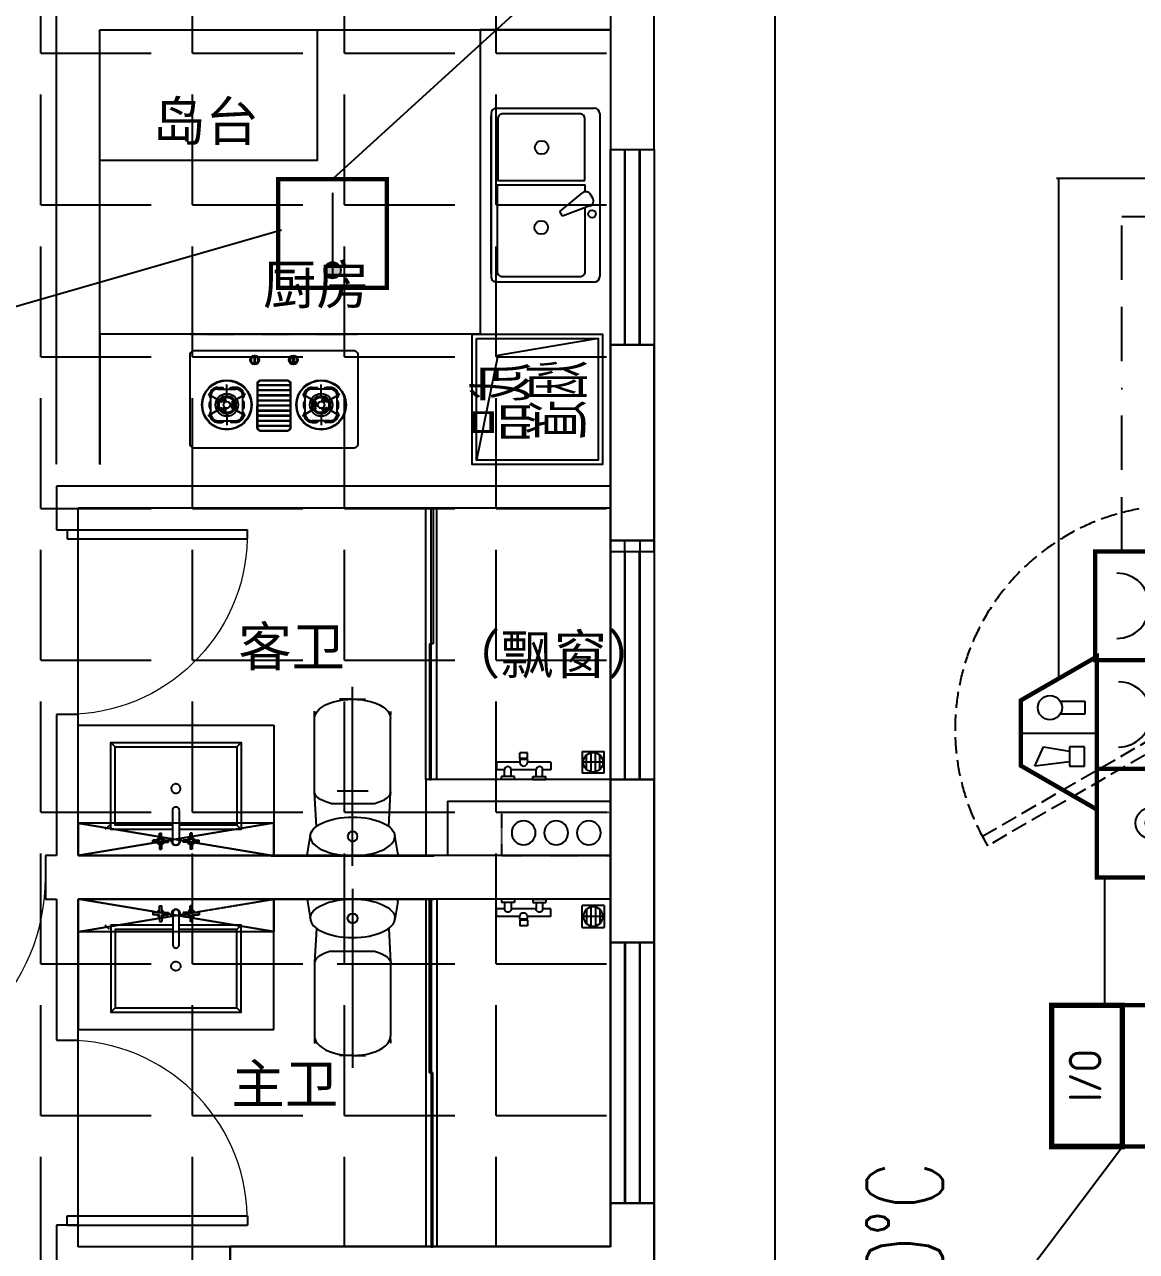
# Model space of a CAD drawing. Extents: x -284868 to 304789, y -137694 to 137894.
# Drawn here: x 196761 to 201878, y 2686 to 8332 of the extents above; entities that cross this region are included whole.
import ezdxf
from ezdxf.enums import TextEntityAlignment as Align

# ---------------------------------------------------------------- set-up
doc = ezdxf.new("R2010")
doc.units = 0
for name, pattern in [('AX-COMP-140B（200）$0$1#comfort_plan$0$DASH', [0.35, 0.25, -0.1]), ('AX-COMP-140B（200）$0$DASH', [0.35, 0.25, -0.1]), ('BORDER2', [0.875, 0.25, -0.125, 0.25, -0.125, 0, -0.125]), ('DASH', [0.35, 0.25, -0.1])]:
    doc.linetypes.add(name, pattern=pattern)
doc.layers.get('0').update_dxf_attribs({"linetype": 'CONTINUOUS'})
for name, color, linetype in [('0-墙', 4, 'CONTINUOUS'), ('0-底图', 251, 'CONTINUOUS'), ('0-窗', 11, 'CONTINUOUS'), ('0-非设计区域', 251, 'CONTINUOUS'), ('E-FIRE-CIRC', 120, 'CONTINUOUS'), ('EQUIP-消防', 3, 'CONTINUOUS'), ('P-门扇', 6, 'CONTINUOUS'), ('TEXT_照明_回路标注', 41, 'CONTINUOUS'), ('WIRE-消防电源', 2, 'TG_D'), ('WIRE-电话插孔', 120, 'BORDER2')]:
    doc.layers.add(name, color=color, linetype=linetype)
doc.layers.add('暖通-排烟-阀门-消防', color=7, linetype='CONTINUOUS', lineweight=25)
doc.styles.add('_TCH_DIM', font='SIMPLEX', dxfattribs={"bigfont": 'GBCBIG'})
doc.styles.add('_TCH_DYN', font='')
doc.styles.add('_TEL_DIM', font='SIMPLEX', dxfattribs={"width": 0.8, "height": 3.5, "bigfont": 'HZTXT'})
doc.styles.add('AX-COMP-140B（200）$0$zz-0', font='')
doc.styles.add('HZF', font='ROMANS2', dxfattribs={"width": 0.7, "bigfont": 'HZDF2'})
doc.styles.get("Standard").update_dxf_attribs({"font": 'GBENOR', "bigfont": 'GBCBIG'})
doc.styles.add('TG_LINETYPE', font='SIMPLEX', dxfattribs={"width": 0.8, "height": 3, "bigfont": 'HZTXT'})
doc.styles.get('_TCH_DYN').set_extended_font_data('SimSun')
doc.styles.get('AX-COMP-140B（200）$0$zz-0').set_extended_font_data('SimHei')
doc.linetypes.add('TG_D', pattern='A,2,-0.3,["D",TG_LINETYPE,S=0.1,R=0,X=-0.23,Y=-0.15],0', length=2.3)

# ---------------------------------------------------------------- blocks, each defined once
blk = doc.blocks.new('1010111110000000001000000011AX-COMP-140B（200）$0$111110111022110811071652CDX双盆洗菜盆163')
for p, q in [((-400, 75), (-400, 525)), ((-375, 550), (375, 550)), ((14.3, 518.1), (-3.1, 508)), ((400, 525), (400, 75)), ((75.9, 366.3), (-9.9, 470.6)), ((50.2, 505.2), (97.5, 378.8)), ((97.5, 378.8), (75.9, 366.3)), ((-375, 50), (375, 50)), ((362.6, 50), (-362.6, 50))]:
    blk.add_line(p, q)
at = {"linetype": 'AX-COMP-140B（200）$0$DASH', "ltscale": 0.3}
blk.add_line((-400, 0), (400, 0), dxfattribs=at)
blk.add_lwpolyline([(-67.6, 482.3), (-349.4, 482.3, 0.414214), (-374.4, 457.3), (-374.4, 106.2, 0.414214), (-349.4, 81.2), (-67.6, 81.2)], format="xyb", close=True)
blk.add_lwpolyline([(58.7, 482.3), (351.1, 482.3, -0.414214), (376.1, 457.3), (376.1, 104.4, -0.414214), (351.1, 79.4), (-47.2, 79.4), (-47.2, 482.3), (-15.3, 482.3)], format="xyb")
for centre, radius in [((86.7, 514.7), 17.5), ((-218.9, 282.7), 31.2), ((149.2, 280.9), 31.2)]:
    blk.add_circle(centre, radius)
for centre, start, end in [((-375, 525), 90, 180), ((26.8, 496.5), 20.5377, 120), ((375, 525), 0, 90), ((9.4, 486.4), 120, 219.4623), ((-375, 75), 180, 270), ((375, 75), 270, 0)]:
    blk.add_arc(centre, 25, start, end)
blk = doc.blocks.new('*U96')
blk.add_blockref('1010111110000000001000000011AX-COMP-140B（200）$0$111110111022110811071652CDX双盆洗菜盆163', (0, -525))
blk = doc.blocks.new('1010111110000000001000000011AX-COMP-140B（200）$0$111110111022110811071652CDX双头炉灶164')
for points in [[(-107.6, 120.2, 1), (-107.6, 117.2, 1)], [(-100.7, 131.7, 1), (-103.7, 131.7, 1)], [(102.2, 133.3, 1), (102.2, 130.2, 1)], [(109.2, 118.7, 1), (106.1, 118.7, 1)]]:
    blk.add_hatch(color=256).paths.add_polyline_path(points)
for p, q in [((-258.7, 405.9), (-258.7, 405.9)), ((-258.7, 405.9), (-239.4, 405.9)), ((-258.7, 398.6), (-175.3, 398.6)), ((-217, 355.9), (-217, 419.5)), ((-175.3, 405.9), (-194.6, 405.9)), ((-74.5, 423.9), (74.5, 423.9)), ((-74.5, 421.8), (74.5, 421.8)), ((-74.5, 400.5), (74.5, 400.5)), ((-74.5, 398.3), (74.5, 398.3)), ((175.3, 405.9), (194.6, 405.9)), ((258.7, 398.6), (175.3, 398.6)), ((217, 355.9), (217, 419.5)), ((258.7, 405.9), (239.4, 405.9)), ((258.7, 405.9), (258.7, 405.9)), ((-302.8, 375.2), (-238.7, 338.1)), ((-243.2, 340.8), (-298.2, 372.6)), ((-290, 367.3), (-290, 283.9)), ((-238.7, 348.6), (-226, 355.9)), ((-229.5, 335), (-238.7, 348.6)), ((-224.8, 339.2), (-232.4, 352.3)), ((-218.8, 341.2), (-226, 355.9)), ((-131.2, 375.2), (-195.3, 338.1)), ((-190.8, 340.8), (-135.7, 372.6)), ((-144, 367.3), (-144, 283.9)), ((-74.5, 377), (74.5, 377)), ((-74.5, 374.9), (74.5, 374.9)), ((-74.5, 353.6), (74.5, 353.6)), ((-74.5, 351.5), (74.5, 351.5)), ((131.2, 375.2), (195.3, 338.1)), ((190.8, 340.8), (135.7, 372.6)), ((144, 367.3), (144, 283.9)), ((218.8, 341.2), (226, 355.9)), ((224.8, 339.2), (232.4, 352.3)), ((238.7, 348.6), (226, 355.9)), ((229.5, 335), (238.7, 348.6)), ((302.8, 375.2), (238.7, 338.1)), ((243.2, 340.8), (298.2, 372.6)), ((290, 367.3), (290, 283.9)), ((-302.8, 276.1), (-238.7, 313.1)), ((-243.2, 310.5), (-298.2, 278.7)), ((-297.3, 335.5), (-297.3, 315.7)), ((-229.5, 316.3), (-238.7, 302.7)), ((-226, 295.4), (-238.7, 302.7)), ((-224.8, 312.1), (-232.4, 299)), ((-218.8, 310.1), (-226, 295.4)), ((-217, 295.4), (-217, 231.8)), ((-202.6, 331.8), (-186.2, 332.9)), ((-202.6, 319.4), (-186.2, 318.3)), ((-201.3, 325.6), (-186.2, 325.6)), ((-131.2, 276.1), (-195.3, 313.1)), ((-190.8, 310.5), (-135.7, 278.7)), ((-186.2, 332.9), (-186.2, 318.3)), ((-136.7, 335.5), (-136.7, 315.7)), ((-74.5, 330.2), (74.5, 330.2)), ((-74.5, 328), (74.5, 328)), ((-74.5, 306.7), (74.5, 306.7)), ((-74.5, 304.6), (74.5, 304.6)), ((-74.5, 283.3), (74.5, 283.3)), ((131.2, 276.1), (195.3, 313.1)), ((190.8, 310.5), (135.7, 278.7)), ((136.7, 335.5), (136.7, 315.7)), ((186.2, 332.9), (186.2, 318.3)), ((202.6, 331.8), (186.2, 332.9)), ((201.3, 325.6), (186.2, 325.6)), ((202.6, 319.4), (186.2, 318.3)), ((217, 295.4), (217, 231.8)), ((218.8, 310.1), (226, 295.4)), ((224.8, 312.1), (232.4, 299)), ((226, 295.4), (238.7, 302.7)), ((229.5, 316.3), (238.7, 302.7)), ((302.8, 276.1), (238.7, 313.1)), ((243.2, 310.5), (298.2, 278.7)), ((297.3, 335.5), (297.3, 315.7)), ((-258.7, 252.7), (-175.3, 252.7)), ((-258.7, 245.4), (-239.4, 245.4)), ((-175.3, 245.4), (-194.6, 245.4)), ((-175.3, 245.4), (-175.3, 245.4)), ((-74.5, 281.1), (74.5, 281.1)), ((-74.5, 259.8), (74.5, 259.8)), ((-74.5, 257.7), (74.5, 257.7)), ((-74.5, 236.4), (74.5, 236.4)), ((-74.5, 234.3), (74.5, 234.3)), ((258.7, 252.7), (175.3, 252.7)), ((175.3, 245.4), (175.3, 245.4)), ((175.3, 245.4), (194.6, 245.4)), ((258.7, 245.4), (239.4, 245.4))]:
    blk.add_line(p, q)
at = {"linetype": 'AX-COMP-140B（200）$0$DASH', "ltscale": 0.3}
blk.add_line((386.2, 0), (-386.2, 0), dxfattribs=at)
for points in [[(-365.4, 75, -0.414214), (-386.2, 95.9), (-386.2, 504.1, -0.414214), (-365.4, 525), (365.4, 525, -0.414214), (386.2, 504.1), (386.2, 95.9, -0.414214), (365.4, 75)], [(-76.6, 429.4, -0.414214), (-59.5, 446.4), (59.5, 446.4, -0.414214), (76.6, 429.4), (76.6, 228.8, -0.414214), (59.5, 211.7), (-59.5, 211.7, -0.414214), (-76.6, 228.8)], [(-74.5, 429.4, -0.414214), (-59.5, 444.3), (59.5, 444.3, -0.414214), (74.5, 429.4), (74.5, 228.8, -0.414214), (59.5, 213.9), (-59.5, 213.9, -0.414214), (-74.5, 228.8)], [(-91.3, 101.2), (-91.3, 136.1, -1), (-87, 136.1), (-87, 101.2, -1)], [(91.3, 101.2), (91.3, 136.1, 1), (87, 136.1), (87, 101.2, 1)]]:
    blk.add_lwpolyline(points, format="xyb", close=True)
at = {"const_width": 1.04}
for points in [[(-217, 355.9), (-217, 419.5)], [(217, 355.9), (217, 419.5)], [(-243.2, 340.8), (-298.2, 372.6)], [(-190.8, 340.8), (-135.7, 372.6)], [(190.8, 340.8), (135.7, 372.6)], [(243.2, 340.8), (298.2, 372.6)], [(-243.2, 310.5), (-298.2, 278.7)], [(-217, 295.4), (-217, 231.8)], [(-190.8, 310.5), (-135.7, 278.7)], [(190.8, 310.5), (135.7, 278.7)], [(217, 295.4), (217, 231.8)], [(243.2, 310.5), (298.2, 278.7)]]:
    blk.add_lwpolyline(points, dxfattribs=at)
for points in [[(-217, 341.3, -1), (-217, 310, -1), (-217, 341.3, -1)], [(217, 341.3, 1), (217, 310, 1), (217, 341.3, 1)]]:
    blk.add_lwpolyline(points, format="xyb", dxfattribs=at)
for centre, radius in [((-217, 325.6), 114.5), ((-217, 325.6), 112.3), ((217, 325.6), 114.5), ((217, 325.6), 112.3), ((-217, 325.6), 52.1), ((-217, 325.6), 41.7), ((-217, 325.6), 38.6), ((-217, 325.6), 35.4), ((-217, 325.6), 15.6), ((217, 325.6), 52.1), ((217, 325.6), 41.7), ((217, 325.6), 38.6), ((217, 325.6), 35.4), ((217, 325.6), 15.6), ((-89.1, 118.7), 20.6), ((-107.6, 118.7), 1.53), ((-102.2, 131.7), 1.53), ((89.1, 118.7), 20.6), ((102.2, 131.7), 1.53), ((107.6, 118.7), 1.53)]:
    blk.add_circle(centre, radius)
for centre, radius, start, end in [((-258.7, 367.3), 38.6, 90, 180), ((-258.7, 367.3), 31.3, 90, 180), ((-239.1, 396.6), 9.33, 12.564, 91.6861), ((-194.8, 396.6), 9.33, 88.3139, 167.436), ((-175.3, 367.3), 38.6, 0, 90), ((-175.3, 367.3), 31.3, 0, 90), ((175.3, 367.3), 38.6, 90, 180), ((175.3, 367.3), 31.3, 90, 180), ((194.8, 396.6), 9.33, 12.564, 91.6861), ((239.1, 396.6), 9.33, 88.3139, 167.436), ((258.7, 367.3), 38.6, 0, 90), ((258.7, 367.3), 31.3, 0, 90), ((-284.9, 369.5), 12.6, 189.6676, 246.0824), ((-287.9, 335.8), 9.33, 102.564, 181.686), ((-224.3, 338.2), 17.8, 95.7306, 144.2694), ((-149.1, 369.5), 12.6, 293.9176, 350.3324), ((-146, 335.8), 9.33, 358.314, 77.436), ((149.1, 369.5), 12.6, 189.6676, 246.0824), ((146, 335.8), 9.33, 102.564, 181.686), ((224.3, 338.2), 17.8, 35.7306, 84.2694), ((284.9, 369.5), 12.6, 293.9176, 350.3324), ((287.9, 335.8), 9.33, 358.314, 77.436), ((-287.9, 315.5), 9.33, 178.3139, 257.436), ((-284.9, 281.8), 12.6, 113.9176, 170.3324), ((-258.7, 283.9), 38.6, 180, 270), ((-258.7, 283.9), 31.3, 180, 270), ((-224.3, 313), 17.8, 215.7306, 264.2694), ((-202.4, 325.6), 17.8, 335.7306, 24.2694), ((-175.3, 283.9), 31.3, 270, 0), ((-175.3, 283.9), 38.6, 270, 0), ((-146, 315.5), 9.33, 282.564, 1.6861), ((-149.1, 281.8), 12.6, 9.6676, 66.0824), ((146, 315.5), 9.33, 178.3139, 257.436), ((149.1, 281.8), 12.6, 113.9176, 170.3324), ((175.3, 283.9), 38.6, 180, 270), ((175.3, 283.9), 31.3, 180, 270), ((202.4, 325.6), 17.8, 155.7306, 204.2694), ((224.3, 313), 17.8, 275.7306, 324.2694), ((258.7, 283.9), 31.3, 270, 0), ((258.7, 283.9), 38.6, 270, 0), ((287.9, 315.5), 9.33, 282.564, 1.6861), ((284.9, 281.8), 12.6, 9.6676, 66.0824), ((-239.1, 254.7), 9.33, 268.3139, 347.436), ((-194.8, 254.7), 9.33, 192.564, 271.6861), ((194.8, 254.7), 9.33, 268.3139, 347.436), ((239.1, 254.7), 9.33, 192.564, 271.6861), ((-89.1, 118.7), 16.3, 97.4942, 262.5058), ((-89.1, 118.7), 16.3, 277.4942, 82.5058), ((89.1, 118.7), 16.3, 97.4942, 262.5058), ((89.1, 118.7), 16.3, 277.4942, 82.5058)]:
    blk.add_arc(centre, radius, start, end)
at = {"style": 'AX-COMP-140B（200）$0$zz-0', "flags": 9}
for tag in ['YSIZE', 'XSIZE']:
    blk.add_attdef(tag, (0, 525), '', height=0.533, dxfattribs=at)
blk = doc.blocks.new('*U97')
blk.add_blockref('1010111110000000001000000011AX-COMP-140B（200）$0$111110111022110811071652CDX双头炉灶164', (0, -525))
blk = doc.blocks.new('1WSGSEDRHD')
for points in [[(-380, 780), (-380, 180), (220, 180), (220, 780)], [(-360, 760), (-360, 200), (200, 200), (200, 760)]]:
    blk.add_lwpolyline(points, close=True)
blk.add_lwpolyline([(-360, 200), (-282.2, 662.4), (200, 760)])
at = {"style": '_TCH_DIM'}
for s, p in [('成品', (-249.3, 513.8)), ('烟道', (-260.5, 251.3))]:
    blk.add_text(s, height=253.19, dxfattribs=at).set_placement(p)
blk = doc.blocks.new('*U313')
at = {"ltscale": 10}
for p, q in [((0, 327), (0, -496.5)), ((-208, 268.7), (-194.2, 185.4)), ((-197.6, 280), (197.6, 280)), ((208, 268.7), (194.2, 185.4)), ((-166, 144.9), (-175, -10.6)), ((166, 144.9), (175, -10.6)), ((-100.2, 39.7), (100.2, 39.7)), ((0, 25.9), (0, -63.5)), ((-175, -12), (-175, -351.2)), ((-71.7, -18.8), (71.7, -18.8)), ((-43.6, -18.8), (43.6, -18.8)), ((175, -12), (175, -351.2))]:
    blk.add_line(p, q, dxfattribs=at)
for p, q in [((-375, 280), (375, 280)), ((-175, -351.2), (-175, -384.6)), ((0, -440), (-59.9, -440)), ((0, -440), (59.9, -440))]:
    blk.add_line(p, q)
for points in [[(-175, -384.6, 10, 0, 0), (-175, -296.7, 10, 10, 0)], [(175, -384.6, 10, 0, 0), (175, -296.7, 10, 10, 0)]]:
    blk.add_lwpolyline(points, format="xyseb")
blk.add_circle((0, 191.2), 22.8, dxfattribs=at)
for centre, start, end in [((-197.6, 269.5), 90, 184.8886), ((197.6, 269.5), 355.1114, 90)]:
    blk.add_arc(centre, 10.4, start, end, dxfattribs=at)
at = {"ltscale": 10, "extrusion": (0, 0, -1)}
for centre, major_axis, ratio, start_param, end_param in [((0, 191.2), (194.6, 0), 0.456392, 3.141593, 6.283185), ((0.7, -11.9), (-174.9, 3.2), 0.369842, 2.169272, 3.218057)]:
    blk.add_ellipse(centre, major_axis=major_axis, ratio=ratio, start_param=start_param, end_param=end_param, dxfattribs=at)
at = {"ltscale": 10}
for centre, major_axis, ratio, start_param, end_param in [((0, 191.2), (194.6, 0), 0.456392, 3.141593, 6.283185), ((-0.7, -11.9), (174.9, 3.2), 0.369842, 2.169272, 3.218057), ((0, -351.2), (-175, 0), 0.507463, 0, 3.141593)]:
    blk.add_ellipse(centre, major_axis=major_axis, ratio=ratio, start_param=start_param, end_param=end_param, dxfattribs=at)
blk = doc.blocks.new('*U314')
at = {"linetype": 'AX-COMP-140B（200）$0$1#comfort_plan$0$DASH'}
for p, q in [((-199.9, 130), (-199.9, 280)), ((-199.9, 280), (700.1, 280)), ((700.1, 130), (-199.9, 280)), ((-199.9, 130), (700.1, 280)), ((700.1, 280), (700.1, 130)), ((700.1, 130), (-199.9, 130))]:
    blk.add_line(p, q, dxfattribs=at)
for p, q in [((-199.9, 280), (-199.9, -320)), ((700.1, 280), (-199.9, 280)), ((174.6, 218.2), (174.6, 249.5)), ((174.6, 249.5), (184.6, 249.5)), ((184.6, 218.2), (184.6, 249.5)), ((315.4, 218.2), (315.4, 249.5)), ((325.4, 249.5), (315.4, 249.5)), ((325.4, 218.2), (325.4, 249.5)), ((700.1, -320), (700.1, 280)), ((174.6, 218.2), (143.4, 218.2)), ((143.4, 218.2), (143.4, 208.2)), ((174.6, 208.2), (143.4, 208.2)), ((174.6, 208.2), (174.6, 177)), ((174.6, 177), (184.6, 177)), ((184.6, 218.2), (215.9, 218.2)), ((184.6, 208.2), (215.9, 208.2)), ((184.6, 208.2), (184.6, 177)), ((215.9, 218.2), (215.9, 208.2)), ((315.4, 218.2), (284.1, 218.2)), ((284.1, 218.2), (284.1, 208.2)), ((315.4, 208.2), (284.1, 208.2)), ((315.4, 208.2), (315.4, 177)), ((325.4, 177), (315.4, 177)), ((325.4, 218.2), (356.6, 218.2)), ((325.4, 208.2), (356.6, 208.2)), ((325.4, 208.2), (325.4, 177)), ((356.6, 218.2), (356.6, 208.2)), ((-54.9, 140), (-74.9, 160)), ((530.1, 140), (550.1, 160)), ((-29.9, -220), (-49.9, -240)), ((530.1, -220), (550.1, -240)), ((-199.9, -320), (700.1, -320))]:
    blk.add_line(p, q)
at = {"linetype": 'AX-COMP-140B（200）$0$DASH'}
for p, q in [((235.6, 217.6), (235.6, 70.8)), ((264.4, 70.8), (264.4, 217.6))]:
    blk.add_line(p, q, dxfattribs=at)
for points in [[(235.6, 160), (-49.9, 160), (-49.9, -240), (550.1, -240), (550.1, 160), (264.4, 160)], [(235.6, 140), (-29.9, 140), (-29.9, -220), (530.1, -220), (530.1, 140), (264.4, 140)]]:
    blk.add_lwpolyline(points)
blk.add_circle((250, -28.6), 21.4, dxfattribs=at)
for centre, start, end in [((179.6, 213.2), 107.0027, 162.9973), ((179.6, 213.2), 17.0027, 72.9973), ((320.4, 213.2), 107.0027, 162.9973), ((320.4, 213.2), 17.0027, 72.9973), ((179.6, 213.2), 197.0027, 252.9973), ((179.6, 213.2), 287.0027, 342.9973), ((320.4, 213.2), 197.0027, 252.9973), ((320.4, 213.2), 287.0027, 342.9973)]:
    blk.add_arc(centre, 17.1, start, end, dxfattribs=at)
for centre, radius, start, end in [((250, 213.2), 20, 315.9573, 224.0427), ((250, 217.6), 14.4, 0, 180), ((250, 69.2), 14.5, 173.574, 6.426)]:
    blk.add_arc(centre, radius, start, end)
blk = doc.blocks.new('*U106')
for p, q in [((-300, -920), (-300, 330)), ((-250, 330), (-300, 330)), ((-275, -295), (-275, 330)), ((-275, 330), (-267, 330)), ((-267, 330), (-267, -295)), ((-250, -920), (-250, 330)), ((550, 330), (-250, 330)), ((550, -920), (550, 330)), ((-283, -295), (-283, -920)), ((-283, -295), (-275, -295)), ((-275, -920), (-275, -295)), ((-267, -295), (-275, -295)), ((420, -790), (420, -890)), ((420, -790), (520, -790)), ((520, -890), (520, -790)), ((25, -840), (25, -875)), ((132.5, -840), (25, -840)), ((167.5, -797.5), (132.5, -797.5)), ((132.5, -822.5), (132.5, -797.5)), ((167.5, -822.5), (132.5, -822.5)), ((132.5, -827.5), (132.5, -840)), ((167.5, -827.5), (132.5, -827.5)), ((134.5, -827.5), (134.5, -822.5)), ((165.5, -827.5), (165.5, -822.5)), ((167.5, -822.5), (167.5, -797.5)), ((167.5, -827.5), (167.5, -840)), ((275, -840), (167.5, -840)), ((275, -840), (275, -875)), ((515, -840), (425, -840)), ((440, -873.5), (440, -806.5)), ((460, -883.9), (460, -796.1)), ((480, -883.9), (480, -796.1)), ((500, -873.5), (500, -806.5)), ((62.5, -875), (25, -875)), ((62.5, -905), (62.5, -875)), ((92.5, -905), (92.5, -875)), ((207.5, -875), (92.5, -875)), ((207.5, -905), (207.5, -875)), ((275, -875), (237.5, -875)), ((237.5, -905), (237.5, -875)), ((520, -890), (420, -890)), ((-250, -920), (-300, -920)), ((-283, -920), (-275, -920)), ((550, -920), (-250, -920)), ((47.5, -920), (47.5, -905)), ((107.5, -905), (47.5, -905)), ((107.5, -920), (47.5, -920)), ((107.5, -920), (107.5, -905)), ((192.5, -920), (107.5, -920)), ((192.5, -920), (192.5, -905)), ((192.5, -905), (252.5, -905)), ((192.5, -920), (252.5, -920)), ((252.5, -920), (252.5, -905))]:
    blk.add_line(p, q)
blk.add_circle((470, -840), 45)
for centre, radius, start, end in [((150, -840), 17.5, 180, 0), ((77.5, -875), 15, 0, 180), ((222.5, -875), 15, 0, 180)]:
    blk.add_arc(centre, radius, start, end)
blk = doc.blocks.new('10101111100000000010000110023AX-COMP-140B（200）$0$111110111022110811071652CDX卫生间立管047060')
at = {"linetype": 'AX-COMP-140B（200）$0$1#comfort_plan$0$DASH', "ltscale": 0.2}
for p, q in [((-250, 105), (250, 105)), ((-250, 105), (-250, -95)), ((250, 105), (250, -95)), ((-250, -95), (250, -95))]:
    blk.add_line(p, q, dxfattribs=at)
for centre in [(-150, 0), (0, 0), (150, 0)]:
    blk.add_circle(centre, 55)
blk = doc.blocks.new('*U105')
for p, q in [((550, 80), (550, 330)), ((650, -20), (650, 330)), ((550, 80), (-200, 80)), ((-200, -20), (650, -20))]:
    blk.add_line(p, q)
at = {"extrusion": (0, 0, -1), "zscale": -1}
blk.add_blockref('10101111100000000010000110023AX-COMP-140B（200）$0$111110111022110811071652CDX卫生间立管047060', (-50, 225), dxfattribs=at)
blk = doc.blocks.new('*U108')
for p, q in [((-300, -920), (-300, 680)), ((-250, 680), (-300, 680)), ((-275, -120), (-275, 680)), ((-275, 680), (-267, 680)), ((-267, 680), (-267, -120)), ((-250, -920), (-250, 680)), ((550, 680), (-250, 680)), ((550, -920), (550, 680)), ((-283, -120), (-283, -920)), ((-283, -120), (-275, -120)), ((-275, -920), (-275, -120)), ((-267, -120), (-275, -120)), ((420, -790), (420, -890)), ((420, -790), (520, -790)), ((520, -890), (520, -790)), ((25, -840), (25, -875)), ((132.5, -840), (25, -840)), ((167.5, -797.5), (132.5, -797.5)), ((132.5, -822.5), (132.5, -797.5)), ((167.5, -822.5), (132.5, -822.5)), ((132.5, -827.5), (132.5, -840)), ((167.5, -827.5), (132.5, -827.5)), ((134.5, -827.5), (134.5, -822.5)), ((165.5, -827.5), (165.5, -822.5)), ((167.5, -822.5), (167.5, -797.5)), ((167.5, -827.5), (167.5, -840)), ((275, -840), (167.5, -840)), ((275, -840), (275, -875)), ((515, -840), (425, -840)), ((440, -873.5), (440, -806.5)), ((460, -883.9), (460, -796.1)), ((480, -883.9), (480, -796.1)), ((500, -873.5), (500, -806.5)), ((62.5, -875), (25, -875)), ((62.5, -905), (62.5, -875)), ((92.5, -905), (92.5, -875)), ((207.5, -875), (92.5, -875)), ((207.5, -905), (207.5, -875)), ((275, -875), (237.5, -875)), ((237.5, -905), (237.5, -875)), ((520, -890), (420, -890)), ((-250, -920), (-300, -920)), ((-283, -920), (-275, -920)), ((550, -920), (-250, -920)), ((47.5, -920), (47.5, -905)), ((107.5, -905), (47.5, -905)), ((107.5, -920), (47.5, -920)), ((107.5, -920), (107.5, -905)), ((192.5, -920), (107.5, -920)), ((192.5, -920), (192.5, -905)), ((192.5, -905), (252.5, -905)), ((192.5, -920), (252.5, -920)), ((252.5, -920), (252.5, -905))]:
    blk.add_line(p, q)
blk.add_circle((470, -840), 45)
for centre, radius, start, end in [((150, -840), 17.5, 180, 0), ((77.5, -875), 15, 0, 180), ((222.5, -875), 15, 0, 180)]:
    blk.add_arc(centre, radius, start, end)
blk = doc.blocks.new('1010111110000000001$WINLIB2D$00000001')
for points in [[(-0.5, 0.5), (-0.5, -0.5)], [(-0.5, 0.5), (0.5, 0.5)], [(0.5, -0.5), (0.5, 0.5)], [(0.5, 0.1667), (-0.5, 0.1667)], [(0.5, -0.1667), (-0.5, -0.1667)], [(-0.5, -0.5), (0.5, -0.5)]]:
    blk.add_lwpolyline(points)
blk = doc.blocks.new('1$DorLib2D$00000001')
for p, q in [((0.45, 0.975), (0.5, 0.975)), ((0.45, 0), (0.45, 0.975)), ((0.5, 0), (0.5, 0.975)), ((0.5, 0), (0.45, 0))]:
    blk.add_line(p, q)
at = {"lineweight": 13}
blk.add_arc((0.475, 0), 0.975, 91.46928, 180, dxfattribs=at)
blk = doc.blocks.new('1$WINLIB2D$00000001')
for points in [[(-0.5, 0.5), (-0.5, -0.5)], [(-0.5, 0.5), (0.5, 0.5)], [(0.5, -0.5), (0.5, 0.5)], [(0.5, 0.1667), (-0.5, 0.1667)], [(0.5, -0.1667), (-0.5, -0.1667)], [(-0.5, -0.5), (0.5, -0.5)]]:
    blk.add_lwpolyline(points)
blk = doc.blocks.new('FFFFFFFFHGFH')
for p, q in [((386955, 182859.7), (386955, 181659.7)), ((387155, 181659.7), (387155, 182759.7)), ((386955, 181659.7), (387155, 181659.7)), ((387155, 180759.7), (386955, 180759.7)), ((386955, 180759.7), (386955, 180109.7)), ((387155, 180009.7), (387155, 180759.7)), ((386955, 180109.7), (384405, 180109.7)), ((384405, 180109.7), (384405, 179909.7)), ((386955, 180009.7), (384505, 180009.7)), ((384505, 179909.7), (384505, 180009.7)), ((386955, 180009.7), (386955, 179809.7)), ((387155, 179809.7), (387155, 180009.7)), ((384405, 179909.7), (384505, 179909.7)), ((384505, 179059.7, 0), (384505, 179909.7, 0)), ((386955, 179809.7), (387155, 179809.7)), ((384505, 179059.7), (384405, 179059.7)), ((384405, 179059.7), (384405, 178409.7)), ((384505, 178409.7), (384505, 179059.7)), ((387155, 178759.7), (386955, 178759.7)), ((386955, 178759.7), (386955, 178409.7)), ((387155, 178309.7), (387155, 178759.7)), ((384405, 178409.7), (384355, 178409.7)), ((384355, 178409.7), (384355, 178209.7)), ((386955, 178409.7), (384505, 178409.7)), ((387155, 178009.7), (387155, 178309.7)), ((384355, 178209.7), (384405, 178209.7)), ((384405, 178209.7), (384405, 177559.9)), ((386955, 178209.7), (384505, 178209.7)), ((384505, 177559.9), (384505, 178209.7)), ((386955, 178209.7), (386955, 178009.7)), ((386955, 178009.7), (387155, 178009.7)), ((384405, 177559.9), (384505, 177559.9)), ((384505, 176709.9), (384505, 177559.9)), ((387155, 176809.8), (386955, 176809.8)), ((386955, 176809.8), (386955, 176609.8)), ((387155, 176410.6), (387155, 176809.8)), ((384505, 176709.9), (384405, 176709.9)), ((384405, 176709.9), (384405, 176409.6)), ((384505, 176609.6), (384505, 176709.9)), ((385305, 176609.7), (384505, 176609.6)), ((386955, 176609.8), (385305, 176609.7))]:
    blk.add_line(p, q)
at = {"linetype": 'DASH', "elevation": 0}
for points in [[(384405, 180209.7), (384405, 182409.7), (386955, 182409.7)], [(384605, 180209.7), (384605, 182209.7), (386955, 182209.7)]]:
    blk.add_lwpolyline(points, dxfattribs=at)
at = {"elevation": 0}
blk.add_lwpolyline([(386955, 182209.7), (386355, 182209.7), (386355, 180809.7), (384605, 180809.7), (384605, 180209.7)], dxfattribs=at)
blk.add_lwpolyline([(384605, 182209.7), (385605, 182209.7), (385605, 181609.7), (384605, 181609.7)], close=True, dxfattribs=at)
at = {"extrusion": (-4.57407e-09, 1.71017e-09, 1)}
for name, p, rotation in [('*U96', (386880, 181449.8, 0), 269.9987640646312), ('*U97', (385406.3, 180284.7, 0), 179.9987640646313)]:
    blk.add_blockref(name, p, dxfattribs=dict(at, rotation=rotation))
for name, p, xscale, yscale, zscale, rotation in [('1010111110000000001$WINLIB2D$00000001', (387055, 181209.7), -899.9798078981696, 200.0000000000001, 899.9798078981694, 89.99999991303406), ('1$DorLib2D$00000001', (384455, 179484.7), -850.0000000000002, 850.0000000000002, 850, 269.9999999130341), ('1$WINLIB2D$00000001', (387055, 179284.7), -1049.994224253082, 200.0000000000001, 1049.994224253081, 89.99999991303406), ('1$DorLib2D$00000001', (383880, 178309.7), 950, 950, 950, 179.9999999130349), ('1$WINLIB2D$00000001', (387055, 177409.8), 1199.972079044383, 200.0000000000001, -1199.972079044383, 89.99999991303406), ('1$DorLib2D$00000001', (384455, 177134.9), 849.9999999999998, 849.9999999999998, -850, 269.999999913034)]:
    blk.add_blockref(name, p, dxfattribs=dict(xscale=xscale, yscale=yscale, zscale=zscale, rotation=rotation))
at = {"xscale": -1}
for name, p, rotation in [('1WSGSEDRHD', (387098.1, 180429.7, 0), 89.99999991303403), ('*U313', (385768, 178689.5, 0), 180.0013357505868), ('*U314', (384704.9, 178689.8, 0), 180.0013357505869)]:
    blk.add_blockref(name, p, dxfattribs=dict(at, rotation=rotation))
at = {"extrusion": (5.0822e-21, -1.69407e-21, -1), "xscale": -0.9999999999999998, "zscale": -0.9999999999999998, "rotation": 0.001335745619233109}
blk.add_blockref('*U106', (-386405, 179679.7), dxfattribs=at)
at = {"extrusion": (-5.0822e-21, 1.69407e-21, -1), "xscale": -1, "zscale": -1, "rotation": 180.0013357456192}
blk.add_blockref('*U105', (-386755, 178739.8), dxfattribs=at)
at = {"rotation": 359.995992758187}
for name, p in [('*U314', (384705, 177929.8, 0)), ('*U313', (385768.1, 177930.1, 0))]:
    blk.add_blockref(name, p, dxfattribs=at)
at = {"extrusion": (5.08228e-21, 1.69383e-21, -1), "zscale": -1, "rotation": 180.001335745607}
blk.add_blockref('*U108', (-386404.9, 177289.8), dxfattribs=at)
at = {"style": '_TCH_DYN'}
for s, p in [('岛台', (385337.4, 181645.9, 0)), ('厨房', (385846.6, 180894, 0)), ('客卫', (385733.2, 179227.9, 0)), ('（飘窗）', (387184.7, 179192.7, 0)), ('主卫', (385701.4, 177215, 0))]:
    blk.add_text(s, height=180, dxfattribs=at).set_placement(p, align=Align.BOTTOM_RIGHT)
blk = doc.blocks.new('$equip$00002648')
for p, q in [((-0.5, 0.5), (-0.5, -0.5)), ((0.5, 0.5), (-0.5, 0.5)), ((0.5, -0.5), (0.5, 0.5)), ((0, 0.375), (0, -0.412)), ((-0.5, -0.5), (0.5, -0.5))]:
    blk.add_line(p, q)
at = {"const_width": 0.04}
blk.add_lwpolyline([(-0.5, 0.5), (0.5, 0.5), (0.5, -0.5), (-0.5, -0.5), (-0.5, 0.5), (0.5, 0.5)], dxfattribs=at)
blk.add_circle((0, -0.338), 0.075)
for p in [(0, 0.5), (-0.5, 0), (0.5, 0), (0, -0.5)]:
    blk.add_point(p)
for points in [[(-0.065, -0.3), (0.065, -0.3), (-0.075, -0.338), (0.075, -0.338)], [(-0.065, -0.375), (0.065, -0.375), (-0.075, -0.338), (0.075, -0.338)], [(-0.038, -0.273), (0.037, -0.273), (-0.065, -0.3), (0.065, -0.3)], [(0, -0.263), (0, -0.263), (-0.038, -0.273), (0.037, -0.273)], [(-0.038, -0.402), (0.037, -0.402), (-0.065, -0.375), (0.065, -0.375)], [(0, -0.412), (0, -0.412), (-0.038, -0.402), (0.037, -0.402)]]:
    blk.add_solid(points)
at = {"color": 7, "flags": 1}
for tag, height, p in [('A', 0.00002, (0, 0)), ('B', 0.4, (0.762, -0.208))]:
    blk.add_attdef(tag, text='', height=height, dxfattribs=at).set_placement(p, align=Align.MIDDLE_CENTER)
blk = doc.blocks.new('A$C1F876902')
at = {"layer": 'WIRE-消防电源', "ltscale": 1000}
blk.add_line((1556.8, 19316), (-15577.9, 19316), dxfattribs=at)
at = {"layer": 'WIRE-电话插孔', "ltscale": 1000}
blk.add_line((-15277.5, 19141.9), (360, 19141.9), dxfattribs=at)
blk = doc.blocks.new('$equip$00002809')
for p, q in [((-0.65, 0.65), (-0.65, 0)), ((0.65, 0.65), (-0.65, 0.65)), ((0.65, 0), (0.65, 0.65)), ((-0.65, 0), (0.65, 0))]:
    blk.add_line(p, q)
at = {"const_width": 0.04}
blk.add_lwpolyline([(-0.65, 0.65), (0.65, 0.65), (0.65, 0), (-0.65, 0), (-0.65, 0.65), (0.65, 0.65)], dxfattribs=at)
for p in [(0, 0.65), (-0.65, 0.325), (0.65, 0.325), (0, 0)]:
    blk.add_point(p)
at = {"color": 7, "flags": 1}
for tag, height, p in [('B', 0.4, (0.905, 0.246)), ('A', 0.00002, (0, 0))]:
    blk.add_attdef(tag, text='', height=height, dxfattribs=at).set_placement(p, align=Align.MIDDLE_CENTER)
blk = doc.blocks.new('$equip$00002773')
for p, q in [((0.65, 0.65), (-0.65, 0.65)), ((-0.65, 0.65), (-0.65, 0)), ((0.65, 0), (0.65, 0.65)), ((-0.65, 0), (0.65, 0))]:
    blk.add_line(p, q)
at = {"const_width": 0.05}
blk.add_lwpolyline([(-0.65, 0.65), (-0.65, 0), (0.65, 0), (0.65, 0.65), (-0.65, 0.65), (-0.65, 0)], dxfattribs=at)
for p in [(0, 0.65), (-0.65, 0.325), (0.65, 0.325), (0, 0)]:
    blk.add_point(p)
at = {"color": 7}
blk.add_attdef('$TEXT$', text='', height=0.3, dxfattribs=at).set_placement((0.006, 0.343), align=Align.MIDDLE_CENTER)
at = {"color": 7, "flags": 1}
for tag, height, p in [('B', 0.4, (0.905, 0.246)), ('A', 0.00002, (0, 0))]:
    blk.add_attdef(tag, text='', height=height, dxfattribs=at).set_placement(p, align=Align.MIDDLE_CENTER)
blk = doc.blocks.new('$equip$00003132')
for p, q in [((0.5, 1), (-0.5, 1)), ((-0.5, 1), (-0.5, 0)), ((0.5, 0), (0.5, 1)), ((-0.5, 0), (0.5, 0))]:
    blk.add_line(p, q)
at = {"const_width": 0.04}
blk.add_lwpolyline([(-0.5, 1), (0.5, 1), (0.5, 0), (-0.5, 0), (-0.5, 1), (0.5, 1)], dxfattribs=at)
for radius in [0.143, 0.0505]:
    blk.add_circle((0, 0.5), radius)
for p in [(0, 1), (-0.5, 0.5), (0.5, 0.5), (0, 0)]:
    blk.add_point(p)
at = {"color": 7, "style": '_TEL_DIM', "flags": 1}
for tag, height, p in [('B', 0.4, (0.755, 0.246)), ('A', 0.00002, (0, 0))]:
    blk.add_attdef(tag, text='', height=height, dxfattribs=at).set_placement(p, align=Align.MIDDLE_CENTER)
blk = doc.blocks.new('$equip$00002657')
for p, q in [((-0.5, 1), (-0.5, 0)), ((0.5, 1), (-0.5, 1)), ((0.5, 0), (0.5, 1)), ((0, 0.5), (0, 0.15)), ((-0.5, 0), (0.5, 0))]:
    blk.add_line(p, q)
at = {"const_width": 0.04}
blk.add_lwpolyline([(-0.5, 1), (0.5, 1), (0.5, 0), (-0.5, 0), (-0.5, 1), (0.5, 1)], dxfattribs=at)
blk.add_arc((0, 0.8), 0.3, 180, 0)
for p in [(0, 1), (-0.5, 0.5), (0.5, 0.5), (0, 0)]:
    blk.add_point(p)
at = {"color": 7, "flags": 1}
for tag, height, p in [('B', 0.4, (0.762, 0.292)), ('A', 0.00002, (0, 0))]:
    blk.add_attdef(tag, text='', height=height, dxfattribs=at).set_placement(p, align=Align.MIDDLE_CENTER)
blk = doc.blocks.new('$equip$00002679')
for p, q in [((-0.3, 0.699), (-0.703, 0)), ((0.3, 0.699), (-0.3, 0.699)), ((0.3, 0.699), (-0.3, 0.699)), ((0, 0.699), (0, 0)), ((0.703, 0), (0.3, 0.699)), ((-0.264, 0.249), (-0.304, 0.569)), ((-0.304, 0.569), (-0.128, 0.489)), ((-0.128, 0.489), (-0.168, 0.249)), ((-0.304, 0.249), (-0.304, 0.113)), ((-0.128, 0.249), (-0.304, 0.249)), ((-0.128, 0.113), (-0.128, 0.249)), ((0.174, 0.11), (0.174, 0.338)), ((0.294, 0.338), (0.294, 0.11)), ((-0.304, 0.113), (-0.128, 0.113)), ((-0.703, 0), (0.703, 0)), ((0.294, 0.11), (0.174, 0.11))]:
    blk.add_line(p, q)
at = {"const_width": 0.04}
for points in [[(-0.299, 0.699), (0.301, 0.699), (0.703, 0), (-0.702, 0), (-0.299, 0.699), (0.301, 0.699)], [(-0.3, 0.699), (0.3, 0.699), (0.703, 0), (-0.703, 0), (-0.3, 0.699), (0.3, 0.699)]]:
    blk.add_lwpolyline(points, dxfattribs=at)
blk.add_circle((0.234, 0.43), 0.111)
for p in [(0, 0.699), (-0.501, 0.349), (0.502, 0.349), (0, 0)]:
    blk.add_point(p)
at = {"color": 7, "flags": 1}
for tag, height, p in [('B', 0.4, (0.961, 0.299)), ('A', 0.00002, (0, 0))]:
    blk.add_attdef(tag, text='', height=height, dxfattribs=at).set_placement(p, align=Align.MIDDLE_CENTER)
blk = doc.blocks.new('$equip$00002656')
for p, q in [((-0.5, 1), (-0.5, 0)), ((0.5, 1), (-0.5, 1)), ((0.5, 0), (0.5, 1)), ((0, 0.5), (0, 0.15)), ((-0.219, 0.331), (0.222, 0.331)), ((-0.5, 0), (0.5, 0))]:
    blk.add_line(p, q)
at = {"const_width": 0.04}
blk.add_lwpolyline([(-0.5, 1), (0.5, 1), (0.5, 0), (-0.5, 0), (-0.5, 1), (0.5, 1)], dxfattribs=at)
blk.add_arc((0, 0.8), 0.3, 180, 0)
for p in [(0, 1), (-0.5, 0.5), (0.5, 0.5), (0, 0)]:
    blk.add_point(p)
at = {"color": 7, "flags": 1}
for tag, height, p in [('B', 0.4, (0.762, 0.292)), ('A', 0.00002, (0, 0))]:
    blk.add_attdef(tag, text='', height=height, dxfattribs=at).set_placement(p, align=Align.MIDDLE_CENTER)

msp = doc.modelspace()

# ---------------------------------------------------------------- hatches: boundary and pattern name
at = {"layer": '0-非设计区域', "ltscale": 3}
h = msp.add_hatch(dxfattribs=at)
h.set_pattern_fill('ANGLE', color=256, scale=100)
h.set_pattern_definition([(0, (-222963.06, 452446.1), (0, 698.5), [508, -190.5]), (90, (-222963.06, 452446.1), (-698.5, 4e-14), [508, -190.5])])
h.paths.add_polyline_path([(201657.8, 12007.3), (201657.8, 9057.3), (199457.8, 9057.3), (199457.8, 2708), (197707.8, 2708), (197707.8, 608), (196907.8, 608), (196907.8, -192), (192740.6, -192), (192407.8, 140.9), (192407.8, 8507.3), (191207.8, 8507.3), (191207.8, 12007.3)])

# ---------------------------------------------------------------- linework, layer by layer
at = {"layer": '0-墙', "ltscale": 3}
for points in [[(199657.8, 8857.3), (199857.8, 8857.3), (199857.8, 9057.3), (199457.8, 9057.3), (199457.8, 7757.3), (199657.8, 7757.3), (199657.8, 8857.3)], [(197907.8, 2508), (197907.8, 2058), (197707.8, 2058), (197707.8, 2708), (199457.8, 2708), (199457.8, 2908), (199657.8, 2908), (199657.8, 2508), (197907.8, 2508)]]:
    msp.add_lwpolyline(points, dxfattribs=at)
for points in [[(199457.8, 6857.7), (199657.8, 6857.7), (199657.8, 5957.7), (199457.8, 5957.7)], [(199457.8, 4858), (199657.8, 4858), (199657.8, 4108), (199457.8, 4108)]]:
    msp.add_lwpolyline(points, close=True, dxfattribs=at)
at = {"layer": '0-窗'}
for points in [[(199657.8, 7757.3), (199657.8, 6857.7), (199457.8, 6857.7), (199457.8, 7757.3)], [(199592.8, 7757.3), (199592.8, 6857.7), (199522.8, 6857.7), (199522.8, 7757.3)], [(199657.8, 5957.7), (199657.8, 4858), (199457.8, 4858), (199457.8, 5957.7)], [(199592.8, 5957.7), (199592.8, 4858), (199522.8, 4858), (199522.8, 5957.7)], [(199657.8, 4108), (199657.8, 2908), (199457.8, 2908), (199457.8, 4108)], [(199592.8, 4108), (199592.8, 2908), (199522.8, 2908), (199522.8, 4108)]]:
    msp.add_lwpolyline(points, close=True, dxfattribs=at)
at = {"layer": '0-非设计区域', "ltscale": 3}
msp.add_lwpolyline([(201657.8, 12007.3), (201657.8, 9057.3), (199457.8, 9057.3), (199457.8, 2708), (197707.8, 2708), (197707.8, 608), (196907.8, 608), (196907.8, -192), (192740.6, -192), (192407.8, 140.9), (192407.8, 8507.3), (191207.8, 8507.3), (191207.8, 12007.3)], close=True, dxfattribs=at)
at = {"layer": 'E-FIRE-CIRC'}
for points in [[(200439.3, 9682.7), (198178.5, 7620.6)], [(200214.9, 1899.7), (200214.9, 8467.3), (202779.5, 8467.3), (202779.5, 9501.2)], [(197943.5, 7385.6), (194710.8, 6455)], [(201730.9, 4407.3), (201730.9, 3818.8)]]:
    msp.add_lwpolyline(points, dxfattribs=at)
at = {"layer": 'P-门扇', "color": 251, "linetype": 'DASH', "ltscale": 300}
msp.add_lwpolyline([(202072.8, 5118.6), (202097.8, 5075.3), (201193.6, 4553.3), (201168.6, 4596.6)], close=True, dxfattribs=at)
msp.add_arc((202072.8, 5089.7), 1029.9, 88.609, 211.391, dxfattribs=at)
at = {"layer": 'WIRE-消防电源', "ltscale": 1000}
msp.add_line((200735.2, 1737.2), (201812.8, 3168.8), dxfattribs=at)
msp.add_lwpolyline([(201519.8, 5322.4), (201519.8, 7623.3)], dxfattribs=at)
at = {"layer": 'WIRE-电话插孔', "ltscale": 1000}
msp.add_lwpolyline([(201810.3, 5907.3), (201810.3, 7449.2)], dxfattribs=at)

# ---------------------------------------------------------------- block references
at = {"layer": '0-底图'}
msp.add_blockref('FFFFFFFFHGFH', (-187497.2, -173902.4), dxfattribs=at)
at = {"layer": 'EQUIP-消防', "xscale": 500, "yscale": 500, "zscale": 500}
for name, p in [('$equip$00002648', (198178.5, 7370.6)), ('$equip$00003132', (201944.5, 4407.3))]:
    msp.add_blockref(name, p, dxfattribs=at)
for name, p, rotation in [('$equip$00002656', (202187.8, 5657.3), 90), ('$equip$00002679', (201694.5, 5071.5), 90), ('$equip$00002657', (202194.5, 5157.3), 90), ('$equip$00002809', (202137.8, 3493.8), 89.99999999995755)]:
    msp.add_blockref(name, p, dxfattribs=dict(at, rotation=rotation))
at = {"layer": 'EQUIP-消防', "xscale": 499.9999999999999, "yscale": 499.9999999999999, "zscale": 499.9999999999999, "rotation": 89.99999999999999}
msp.add_blockref('$equip$00002773', (201812.8, 3493.8), dxfattribs=at).add_auto_attribs({'$TEXT$': 'I/O'})
at = {"layer": 'TEXT_照明_回路标注'}
msp.add_blockref('A$C1F876902', (217087.8, -11692.7), dxfattribs=at)

# ---------------------------------------------------------------- texts
at = {"layer": '暖通-排烟-阀门-消防', "style": 'HZF', "width": 0.7}
msp.add_text('280%%dC', height=350, rotation=90, dxfattribs=at).set_placement((200811.2, 2611.6), align=Align.MIDDLE_CENTER)

doc.saveas('drawing.dxf')
